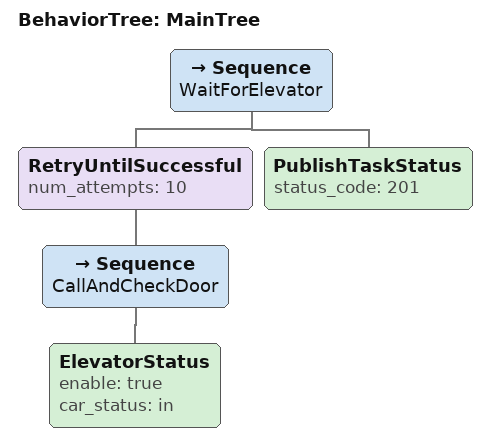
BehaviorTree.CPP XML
<root main_tree_to_execute="MainTree">
  <BehaviorTree ID="MainTree">
    <Sequence name="WaitForElevator">

      <RetryUntilSuccessful num_attempts="10">
        <Sequence name="CallAndCheckDoor">

          <!-- 2.3 视觉检测电梯门是否打开 (门未开则返回FAILURE，触发重试) -->
          <ElevatorStatus
            enable="true"
            car_status="in"/>

        </Sequence>
      </RetryUntilSuccessful>

      <PublishTaskStatus status_code="201"/>

      <!-- Step 3: 门已打开，语音播报准备进入 -->
      <!--WebVoicePlayer
        text="我要进电梯啦，麻烦大家往里挤一挤，给我留个小角落，谢谢！"
        loop_count="50"
        loop_interval="2.0"/-->

    </Sequence>
  </BehaviorTree>
</root>
